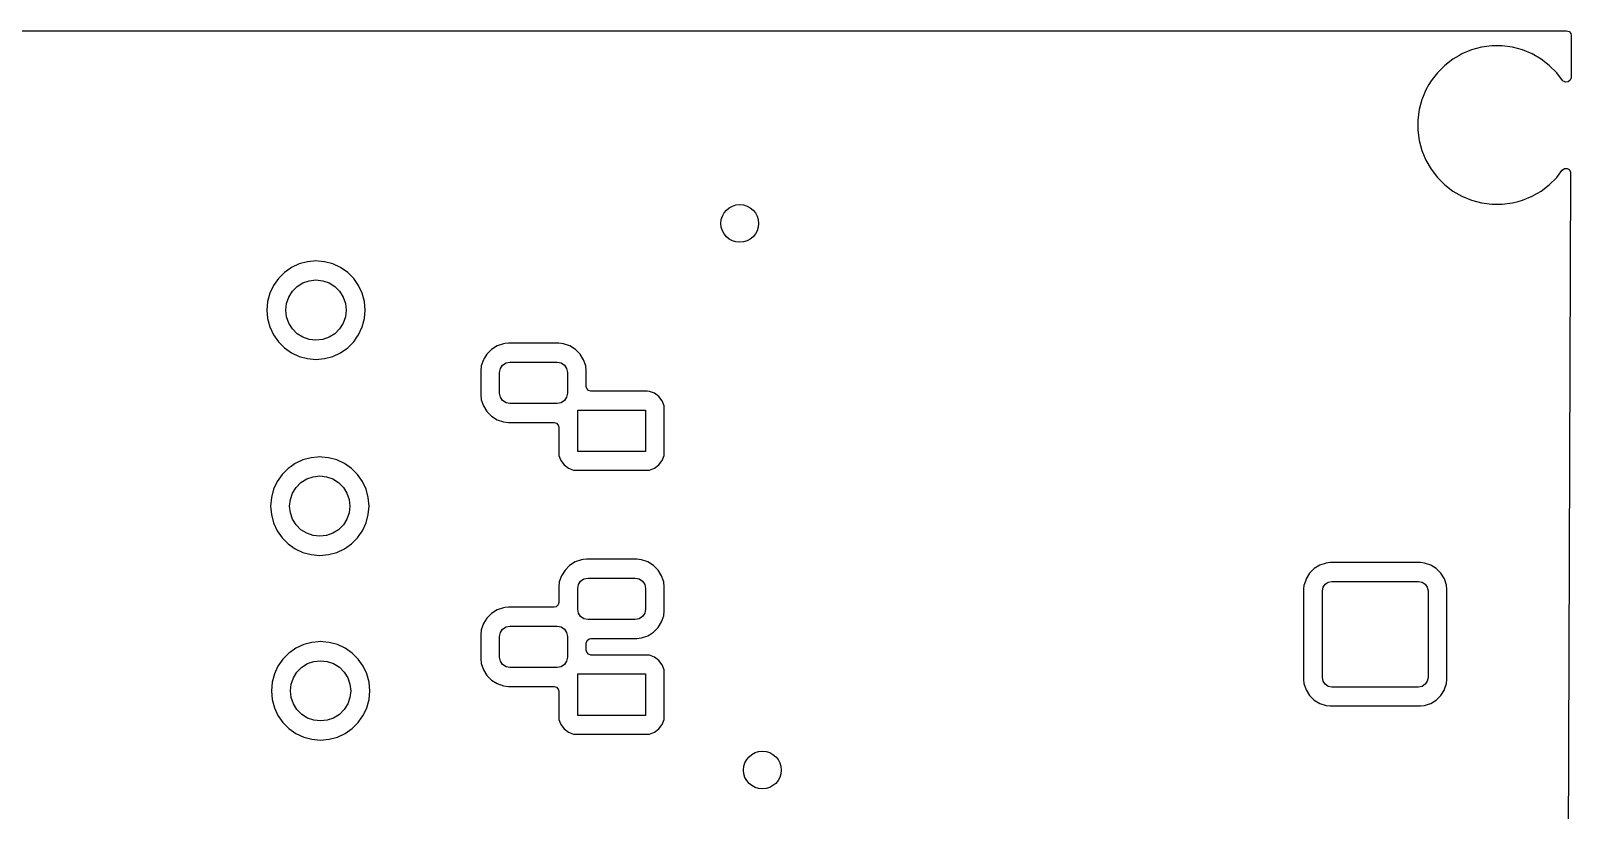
# Model space of a CAD drawing. Extents: x -0.07 to 4.53, y -0.19 to 2.96.
# Drawn here: x 2.919 to 4.527, y 2.145 to 2.959 of the extents above; entities that cross this region are included whole.
import ezdxf

# ---------------------------------------------------------------- set-up
doc = ezdxf.new("R2010")
doc.units = 0
doc.header["$MEASUREMENT"] = 0
doc.layers.add('BLACK', color=7, linetype='CONTINUOUS')

msp = doc.modelspace()

# ---------------------------------------------------------------- linework, layer by layer
at = {"layer": 'BLACK', "linetype": 'CONTINUOUS'}
for p, q in [((-0.064, 2.9586), (4.5226, 2.9586)), ((4.5226, 2.9586), (4.5252, 2.9579)), ((4.5252, 2.9579), (4.527, 2.9558)), ((4.527, 2.9558), (4.5275, 2.9537)), ((4.5275, 2.9537), (4.5273, 2.9097)), ((4.404, 2.9291), (4.3954, 2.9225)), ((4.41, 2.9326), (4.404, 2.9291)), ((4.404, 2.9291), (4.404, 2.9291)), ((4.4133, 2.9346), (4.41, 2.9326)), ((4.4234, 2.9387), (4.4133, 2.9346)), ((4.4133, 2.9346), (4.4133, 2.9346)), ((4.4133, 2.9346), (4.4133, 2.9346)), ((4.4338, 2.9415), (4.4234, 2.9387)), ((4.4446, 2.9429), (4.4338, 2.9415)), ((4.4554, 2.9429), (4.4446, 2.9429)), ((4.4662, 2.9415), (4.4554, 2.9429)), ((4.4766, 2.9387), (4.4662, 2.9415)), ((4.4867, 2.9346), (4.4766, 2.9387)), ((4.496, 2.9291), (4.4867, 2.9346)), ((4.5046, 2.9225), (4.496, 2.9291)), ((4.3877, 2.9149), (4.3837, 2.9097)), ((4.3954, 2.9225), (4.3877, 2.9149)), ((4.3877, 2.9149), (4.3877, 2.9149)), ((4.3954, 2.9225), (4.3954, 2.9225)), ((4.5123, 2.9149), (4.5046, 2.9225)), ((4.5185, 2.9067), (4.5123, 2.9149)), ((4.3757, 2.8969), (4.3721, 2.8882)), ((4.3789, 2.9025), (4.3757, 2.8969)), ((4.3757, 2.8969), (4.3757, 2.8969)), ((4.3811, 2.9063), (4.3789, 2.9025)), ((4.3837, 2.9097), (4.3811, 2.9063)), ((4.5192, 2.906), (4.5185, 2.9067)), ((4.5217, 2.9049), (4.5192, 2.906)), ((4.5244, 2.9053), (4.5217, 2.9049)), ((4.5265, 2.9071), (4.5244, 2.9053)), ((4.5273, 2.9097), (4.5265, 2.9071)), ((4.3715, 2.8869), (4.3687, 2.8764)), ((4.3721, 2.8882), (4.3715, 2.8869)), ((4.3687, 2.8764), (4.3673, 2.8657)), ((4.3673, 2.8657), (4.3673, 2.8657)), ((4.3673, 2.8657), (4.3673, 2.8548)), ((4.3687, 2.8764), (4.3687, 2.8764)), ((4.3687, 2.8764), (4.3687, 2.8764)), ((4.3673, 2.8548), (4.3673, 2.8548)), ((4.3673, 2.8548), (4.3687, 2.8441)), ((4.3687, 2.8441), (4.3687, 2.8441)), ((4.3687, 2.8441), (4.3715, 2.8336)), ((4.3715, 2.8336), (4.3757, 2.8236)), ((4.3757, 2.8236), (4.3757, 2.8236)), ((4.3757, 2.8236), (4.3811, 2.8142)), ((4.3811, 2.8142), (4.3877, 2.8056)), ((4.3877, 2.8056), (4.3877, 2.8056)), ((4.3877, 2.8056), (4.3954, 2.7979)), ((4.5046, 2.7979), (4.5123, 2.8056)), ((4.5123, 2.8056), (4.5166, 2.8113)), ((4.5123, 2.8056), (4.5123, 2.8056)), ((4.5269, 2.8103), (4.5163, -0.0301)), ((4.5166, 2.8113), (4.5182, 2.8132)), ((4.5182, 2.8132), (4.5204, 2.8149)), ((4.5204, 2.8149), (4.5231, 2.815)), ((4.5231, 2.815), (4.5255, 2.8137)), ((4.5255, 2.8137), (4.5268, 2.8113)), ((4.5268, 2.8113), (4.5269, 2.8103)), ((4.3954, 2.7979), (4.3954, 2.7979)), ((4.3954, 2.7979), (4.404, 2.7913)), ((4.404, 2.7913), (4.4133, 2.7859)), ((4.4133, 2.7859), (4.4133, 2.7859)), ((4.4133, 2.7859), (4.4234, 2.7818)), ((4.4766, 2.7818), (4.4867, 2.7859)), ((4.4867, 2.7859), (4.4923, 2.7892)), ((4.4867, 2.7859), (4.4867, 2.7859)), ((4.4923, 2.7892), (4.496, 2.7913)), ((4.496, 2.7913), (4.5046, 2.7979)), ((4.496, 2.7913), (4.496, 2.7913)), ((4.5046, 2.7979), (4.5046, 2.7979)), ((4.4234, 2.7818), (4.4299, 2.78)), ((4.4299, 2.78), (4.4338, 2.779)), ((4.4338, 2.779), (4.4338, 2.779)), ((4.4338, 2.779), (4.4338, 2.779)), ((4.4338, 2.779), (4.4446, 2.7775)), ((4.4446, 2.7775), (4.4446, 2.7775)), ((4.4446, 2.7775), (4.4446, 2.7775)), ((4.4446, 2.7775), (4.4446, 2.7775)), ((4.4446, 2.7775), (4.4554, 2.7775)), ((4.4554, 2.7775), (4.4662, 2.779)), ((4.4554, 2.7775), (4.4554, 2.7775)), ((4.4554, 2.7775), (4.4554, 2.7775)), ((4.4554, 2.7775), (4.4554, 2.7775)), ((4.4662, 2.779), (4.472, 2.7805)), ((4.4662, 2.779), (4.4662, 2.779)), ((4.4662, 2.779), (4.4662, 2.779)), ((4.472, 2.7805), (4.4766, 2.7818)), ((3.1835, 2.7063), (3.1772, 2.7)), ((3.187, 2.7087), (3.1835, 2.7063)), ((3.1908, 2.7114), (3.187, 2.7087)), ((3.199, 2.7152), (3.1908, 2.7114)), ((3.2076, 2.7175), (3.199, 2.7152)), ((3.214, 2.7181), (3.2076, 2.7175)), ((3.2165, 2.7183), (3.214, 2.7181)), ((3.2188, 2.7181), (3.2165, 2.7183)), ((3.2165, 2.7183), (3.2165, 2.7183)), ((3.2255, 2.7175), (3.2188, 2.7181)), ((3.2341, 2.7152), (3.2255, 2.7175)), ((3.2422, 2.7114), (3.2341, 2.7152)), ((3.2496, 2.7063), (3.2422, 2.7114)), ((3.2559, 2.7), (3.2496, 2.7063)), ((3.172, 2.6926), (3.1682, 2.6845)), ((3.1772, 2.7), (3.172, 2.6926)), ((3.172, 2.6926), (3.172, 2.6926)), ((3.1919, 2.6866), (3.1969, 2.6916)), ((3.1969, 2.6916), (3.2029, 2.6953)), ((3.2029, 2.6953), (3.2095, 2.6976)), ((3.2095, 2.6976), (3.2165, 2.6984)), ((3.2165, 2.6984), (3.2235, 2.6976)), ((3.2235, 2.6976), (3.2302, 2.6953)), ((3.2302, 2.6953), (3.2362, 2.6916)), ((3.2362, 2.6916), (3.2412, 2.6866)), ((3.261, 2.6926), (3.2559, 2.7)), ((3.2648, 2.6845), (3.261, 2.6926)), ((3.1659, 2.6759), (3.1651, 2.6669)), ((3.1682, 2.6845), (3.1659, 2.6759)), ((3.1659, 2.6759), (3.1659, 2.6759)), ((3.1682, 2.6845), (3.1682, 2.6845)), ((3.185, 2.6669), (3.1858, 2.6739)), ((3.1858, 2.6739), (3.1882, 2.6806)), ((3.1882, 2.6806), (3.1919, 2.6866)), ((3.2412, 2.6866), (3.2449, 2.6806)), ((3.2449, 2.6806), (3.2472, 2.6739)), ((3.2472, 2.6739), (3.248, 2.6669)), ((3.2672, 2.6759), (3.2648, 2.6845)), ((3.2679, 2.6669), (3.2672, 2.6759)), ((3.1651, 2.6669), (3.1659, 2.658)), ((3.1651, 2.6669), (3.1651, 2.6669)), ((3.1659, 2.658), (3.1659, 2.658)), ((3.1659, 2.658), (3.1682, 2.6494)), ((3.1858, 2.6599), (3.185, 2.6669)), ((3.1882, 2.6533), (3.1858, 2.6599)), ((3.2472, 2.6599), (3.2449, 2.6533)), ((3.248, 2.6669), (3.2472, 2.6599)), ((3.2648, 2.6494), (3.2672, 2.658)), ((3.2672, 2.658), (3.2679, 2.6669)), ((3.1682, 2.6494), (3.1682, 2.6494)), ((3.1682, 2.6494), (3.172, 2.6412)), ((3.172, 2.6412), (3.172, 2.6412)), ((3.172, 2.6412), (3.1772, 2.6339)), ((3.1919, 2.6473), (3.1882, 2.6533)), ((3.1969, 2.6423), (3.1919, 2.6473)), ((3.2029, 2.6386), (3.1969, 2.6423)), ((3.2095, 2.6362), (3.2029, 2.6386)), ((3.2302, 2.6386), (3.2235, 2.6362)), ((3.2362, 2.6423), (3.2302, 2.6386)), ((3.2412, 2.6473), (3.2362, 2.6423)), ((3.2449, 2.6533), (3.2412, 2.6473)), ((3.2559, 2.6339), (3.2592, 2.6386)), ((3.2592, 2.6386), (3.261, 2.6412)), ((3.261, 2.6412), (3.2648, 2.6494)), ((3.1772, 2.6339), (3.1835, 2.6276)), ((3.1835, 2.6276), (3.1908, 2.6224)), ((3.1908, 2.6224), (3.1908, 2.6224)), ((3.1908, 2.6224), (3.199, 2.6186)), ((3.2165, 2.6354), (3.2095, 2.6362)), ((3.2235, 2.6362), (3.2165, 2.6354)), ((3.2341, 2.6186), (3.2422, 2.6224)), ((3.2422, 2.6224), (3.2496, 2.6276)), ((3.2422, 2.6224), (3.2422, 2.6224)), ((3.2496, 2.6276), (3.2559, 2.6339)), ((3.3999, 2.6258), (3.3951, 2.6209)), ((3.4058, 2.6295), (3.3999, 2.6258)), ((3.4123, 2.6317), (3.4058, 2.6295)), ((3.4139, 2.6319), (3.4123, 2.6317)), ((3.4123, 2.6317), (3.4123, 2.6317)), ((3.4123, 2.6317), (3.4123, 2.6317)), ((3.4174, 2.6323), (3.4139, 2.6319)), ((3.47, 2.6323), (3.4174, 2.6323)), ((3.4174, 2.6323), (3.4174, 2.6323)), ((3.4174, 2.6323), (3.4174, 2.6323)), ((3.4751, 2.6317), (3.47, 2.6323)), ((3.47, 2.6323), (3.47, 2.6323)), ((3.47, 2.6323), (3.47, 2.6323)), ((3.4816, 2.6295), (3.4751, 2.6317)), ((3.4875, 2.6258), (3.4816, 2.6295)), ((3.4923, 2.6209), (3.4875, 2.6258)), ((3.199, 2.6186), (3.199, 2.6186)), ((3.199, 2.6186), (3.2076, 2.6163)), ((3.2076, 2.6163), (3.2076, 2.6163)), ((3.2076, 2.6163), (3.2165, 2.6155)), ((3.2165, 2.6155), (3.2255, 2.6163)), ((3.2165, 2.6155), (3.2165, 2.6155)), ((3.2165, 2.6155), (3.2165, 2.6155)), ((3.2255, 2.6163), (3.2341, 2.6186)), ((3.2255, 2.6163), (3.2255, 2.6163)), ((3.2341, 2.6186), (3.2341, 2.6186)), ((3.3891, 2.6086), (3.3886, 2.6035)), ((3.3914, 2.6151), (3.3891, 2.6086)), ((3.3891, 2.6086), (3.3891, 2.6086)), ((3.3922, 2.6163), (3.3914, 2.6151)), ((3.3951, 2.6209), (3.3922, 2.6163)), ((3.4091, 2.6059), (3.4114, 2.6094)), ((3.4114, 2.6094), (3.415, 2.6118)), ((3.415, 2.6118), (3.4191, 2.6126)), ((3.4191, 2.6126), (3.4683, 2.6126)), ((3.4683, 2.6126), (3.4725, 2.6118)), ((3.4725, 2.6118), (3.476, 2.6094)), ((3.476, 2.6094), (3.4783, 2.6059)), ((3.496, 2.6151), (3.4923, 2.6209)), ((3.4983, 2.6086), (3.496, 2.6151)), ((3.4988, 2.6035), (3.4983, 2.6086)), ((3.3886, 2.6035), (3.3886, 2.5784)), ((3.4083, 2.6018), (3.4091, 2.6059)), ((3.4083, 2.5801), (3.4083, 2.6018)), ((3.4783, 2.6059), (3.4791, 2.6018)), ((3.4791, 2.6018), (3.4791, 2.5801)), ((3.4988, 2.5872), (3.4988, 2.6035)), ((3.4988, 2.6035), (3.4988, 2.6035)), ((3.4988, 2.6035), (3.4988, 2.6035)), ((3.3886, 2.5784), (3.3891, 2.5733)), ((3.4091, 2.576), (3.4083, 2.5801)), ((3.4114, 2.5725), (3.4091, 2.576)), ((3.4783, 2.576), (3.476, 2.5725)), ((3.4791, 2.5801), (3.4783, 2.576)), ((3.4993, 2.5852), (3.4988, 2.5872)), ((3.5011, 2.5831), (3.4993, 2.5852)), ((3.5037, 2.5823), (3.5011, 2.5831)), ((3.5625, 2.5823), (3.5037, 2.5823)), ((3.5649, 2.5821), (3.5625, 2.5823)), ((3.5702, 2.5801), (3.5649, 2.5821)), ((3.5747, 2.5767), (3.5702, 2.5801)), ((3.5781, 2.5721), (3.5747, 2.5767)), ((3.3891, 2.5733), (3.3891, 2.5733)), ((3.3891, 2.5733), (3.3914, 2.5668)), ((3.3914, 2.5668), (3.3951, 2.561)), ((3.3951, 2.561), (3.3999, 2.5561)), ((3.415, 2.5701), (3.4114, 2.5725)), ((3.4191, 2.5693), (3.415, 2.5701)), ((3.4683, 2.5693), (3.4191, 2.5693)), ((3.4725, 2.5701), (3.4683, 2.5693)), ((3.476, 2.5725), (3.4725, 2.5701)), ((3.4898, 2.5193), (3.4898, 2.5626)), ((3.4898, 2.5626), (3.5606, 2.5626)), ((3.5606, 2.5626), (3.5606, 2.5193)), ((3.5801, 2.5668), (3.5781, 2.5721)), ((3.5803, 2.5645), (3.5801, 2.5668)), ((3.5803, 2.5174), (3.5803, 2.5645)), ((3.3999, 2.5561), (3.4058, 2.5524)), ((3.4058, 2.5524), (3.4123, 2.5502)), ((3.4123, 2.5502), (3.4123, 2.5502)), ((3.4123, 2.5502), (3.4174, 2.5496)), ((3.4174, 2.5496), (3.4652, 2.5496)), ((3.4652, 2.5496), (3.4678, 2.5488)), ((3.4678, 2.5488), (3.4696, 2.5467)), ((3.4696, 2.5467), (3.4701, 2.5447)), ((3.4701, 2.5447), (3.4701, 2.5174)), ((3.2029, 2.5105), (3.1948, 2.5067)), ((3.2115, 2.5128), (3.2029, 2.5105)), ((3.2179, 2.5134), (3.2115, 2.5128)), ((3.2205, 2.5136), (3.2179, 2.5134)), ((3.2227, 2.5134), (3.2205, 2.5136)), ((3.2205, 2.5136), (3.2205, 2.5136)), ((3.2294, 2.5128), (3.2227, 2.5134)), ((3.2381, 2.5105), (3.2294, 2.5128)), ((3.2462, 2.5067), (3.2381, 2.5105)), ((3.4701, 2.5174), (3.4701, 2.5174)), ((3.4701, 2.5174), (3.4703, 2.5151)), ((3.4703, 2.5151), (3.4723, 2.5098)), ((3.5606, 2.5193), (3.4898, 2.5193)), ((3.5781, 2.5098), (3.5801, 2.5151)), ((3.5801, 2.5151), (3.5803, 2.5174)), ((3.1811, 2.4952), (3.176, 2.4879)), ((3.1874, 2.5016), (3.1811, 2.4952)), ((3.1904, 2.5037), (3.1874, 2.5016)), ((3.1948, 2.5067), (3.1904, 2.5037)), ((3.2135, 2.4929), (3.2205, 2.4937)), ((3.2205, 2.4937), (3.2275, 2.4929)), ((3.2535, 2.5016), (3.2462, 2.5067)), ((3.2598, 2.4952), (3.2535, 2.5016)), ((3.265, 2.4879), (3.2598, 2.4952)), ((3.4723, 2.5098), (3.4723, 2.5098)), ((3.4723, 2.5098), (3.4757, 2.5052)), ((3.4757, 2.5052), (3.4757, 2.5052)), ((3.4757, 2.5052), (3.4802, 2.5018)), ((3.4802, 2.5018), (3.4802, 2.5018)), ((3.4802, 2.5018), (3.4855, 2.4998)), ((3.4855, 2.4998), (3.4855, 2.4998)), ((3.4855, 2.4998), (3.4879, 2.4996)), ((3.4879, 2.4996), (3.4879, 2.4996)), ((3.4879, 2.4996), (3.4879, 2.4996)), ((3.4879, 2.4996), (3.4879, 2.4996)), ((3.4879, 2.4996), (3.4879, 2.4996)), ((3.4879, 2.4996), (3.5625, 2.4996)), ((3.5625, 2.4996), (3.5649, 2.4998)), ((3.5625, 2.4996), (3.5625, 2.4996)), ((3.5649, 2.4998), (3.5702, 2.5018)), ((3.5702, 2.5018), (3.5747, 2.5052)), ((3.5702, 2.5018), (3.5702, 2.5018)), ((3.5747, 2.5052), (3.5781, 2.5098)), ((3.5747, 2.5052), (3.5747, 2.5052)), ((3.5781, 2.5098), (3.5781, 2.5098)), ((3.1722, 2.4798), (3.1699, 2.4711)), ((3.176, 2.4879), (3.1722, 2.4798)), ((3.1722, 2.4798), (3.1722, 2.4798)), ((3.176, 2.4879), (3.176, 2.4879)), ((3.1921, 2.4759), (3.1958, 2.4818)), ((3.1958, 2.4818), (3.2008, 2.4868)), ((3.2008, 2.4868), (3.2068, 2.4906)), ((3.2068, 2.4906), (3.2135, 2.4929)), ((3.2275, 2.4929), (3.2341, 2.4906)), ((3.2341, 2.4906), (3.2401, 2.4868)), ((3.2401, 2.4868), (3.2451, 2.4818)), ((3.2451, 2.4818), (3.2488, 2.4759)), ((3.2688, 2.4798), (3.265, 2.4879)), ((3.2711, 2.4711), (3.2688, 2.4798)), ((3.1699, 2.4711), (3.1691, 2.4622)), ((3.1691, 2.4622), (3.1699, 2.4533)), ((3.1691, 2.4622), (3.1691, 2.4622)), ((3.1699, 2.4711), (3.1699, 2.4711)), ((3.189, 2.4622), (3.1898, 2.4692)), ((3.1898, 2.4552), (3.189, 2.4622)), ((3.1898, 2.4692), (3.1921, 2.4759)), ((3.2488, 2.4759), (3.2512, 2.4692)), ((3.2512, 2.4692), (3.252, 2.4622)), ((3.252, 2.4622), (3.2512, 2.4552)), ((3.2719, 2.4622), (3.2711, 2.4711)), ((3.2711, 2.4533), (3.2719, 2.4622)), ((3.1699, 2.4533), (3.1699, 2.4533)), ((3.1699, 2.4533), (3.1722, 2.4446)), ((3.1921, 2.4485), (3.1898, 2.4552)), ((3.1958, 2.4426), (3.1921, 2.4485)), ((3.2488, 2.4485), (3.2451, 2.4426)), ((3.2512, 2.4552), (3.2488, 2.4485)), ((3.2688, 2.4446), (3.2711, 2.4533)), ((3.1722, 2.4446), (3.1722, 2.4446)), ((3.1722, 2.4446), (3.176, 2.4365)), ((3.176, 2.4365), (3.176, 2.4365)), ((3.176, 2.4365), (3.1811, 2.4292)), ((3.2008, 2.4376), (3.1958, 2.4426)), ((3.2068, 2.4338), (3.2008, 2.4376)), ((3.2135, 2.4315), (3.2068, 2.4338)), ((3.2205, 2.4307), (3.2135, 2.4315)), ((3.2275, 2.4315), (3.2205, 2.4307)), ((3.2341, 2.4338), (3.2275, 2.4315)), ((3.2401, 2.4376), (3.2341, 2.4338)), ((3.2451, 2.4426), (3.2401, 2.4376)), ((3.2598, 2.4292), (3.2622, 2.4326)), ((3.2622, 2.4326), (3.265, 2.4365)), ((3.265, 2.4365), (3.2688, 2.4446)), ((3.1811, 2.4292), (3.1874, 2.4228)), ((3.1874, 2.4228), (3.1948, 2.4177)), ((3.1948, 2.4177), (3.1948, 2.4177)), ((3.1948, 2.4177), (3.2029, 2.4139)), ((3.2029, 2.4139), (3.2029, 2.4139)), ((3.2029, 2.4139), (3.2115, 2.4116)), ((3.2294, 2.4116), (3.2381, 2.4139)), ((3.2381, 2.4139), (3.2462, 2.4177)), ((3.2381, 2.4139), (3.2381, 2.4139)), ((3.2462, 2.4177), (3.2535, 2.4228)), ((3.2462, 2.4177), (3.2462, 2.4177)), ((3.2535, 2.4228), (3.2598, 2.4292)), ((3.2115, 2.4116), (3.2115, 2.4116)), ((3.2115, 2.4116), (3.2205, 2.4108)), ((3.2205, 2.4108), (3.2294, 2.4116)), ((3.2205, 2.4108), (3.2205, 2.4108)), ((3.2205, 2.4108), (3.2205, 2.4108)), ((3.2294, 2.4116), (3.2294, 2.4116)), ((3.4814, 2.4002), (3.4766, 2.3953)), ((3.4873, 2.4039), (3.4814, 2.4002)), ((3.4814, 2.4002), (3.4814, 2.4002)), ((3.4938, 2.4061), (3.4873, 2.4039)), ((3.4954, 2.4063), (3.4938, 2.4061)), ((3.4938, 2.4061), (3.4938, 2.4061)), ((3.4938, 2.4061), (3.4938, 2.4061)), ((3.4989, 2.4067), (3.4954, 2.4063)), ((3.5515, 2.4067), (3.4989, 2.4067)), ((3.4989, 2.4067), (3.4989, 2.4067)), ((3.4989, 2.4067), (3.4989, 2.4067)), ((3.5566, 2.4061), (3.5515, 2.4067)), ((3.5515, 2.4067), (3.5515, 2.4067)), ((3.5515, 2.4067), (3.5515, 2.4067)), ((3.5631, 2.4039), (3.5566, 2.4061)), ((3.569, 2.4002), (3.5631, 2.4039)), ((3.5738, 2.3953), (3.569, 2.4002)), ((4.265, 2.4006), (4.2591, 2.397)), ((4.2715, 2.4028), (4.265, 2.4006)), ((4.265, 2.4006), (4.265, 2.4006)), ((4.265, 2.4006), (4.265, 2.4006)), ((4.2756, 2.4032), (4.2715, 2.4028)), ((4.3701, 2.4032), (4.2756, 2.4032)), ((4.3741, 2.4028), (4.3701, 2.4032)), ((4.3807, 2.4006), (4.3741, 2.4028)), ((4.3866, 2.397), (4.3807, 2.4006)), ((3.4706, 2.383), (3.4701, 2.3779)), ((3.4729, 2.3895), (3.4706, 2.383)), ((3.4706, 2.383), (3.4706, 2.383)), ((3.4766, 2.3953), (3.4729, 2.3895)), ((3.4906, 2.3803), (3.4929, 2.3838)), ((3.4929, 2.3838), (3.4964, 2.3862)), ((3.4964, 2.3862), (3.5006, 2.387)), ((3.5006, 2.387), (3.5498, 2.387)), ((3.5498, 2.387), (3.5539, 2.3862)), ((3.5539, 2.3862), (3.5575, 2.3838)), ((3.5575, 2.3838), (3.5598, 2.3803)), ((3.5775, 2.3895), (3.5738, 2.3953)), ((3.5798, 2.383), (3.5775, 2.3895)), ((3.5803, 2.3779), (3.5798, 2.383)), ((4.2506, 2.3861), (4.2485, 2.38)), ((4.2542, 2.3921), (4.2506, 2.3862)), ((4.2506, 2.3862), (4.2506, 2.3862)), ((4.2506, 2.3862), (4.2506, 2.3861)), ((4.2591, 2.397), (4.2542, 2.3921)), ((4.2542, 2.3921), (4.2542, 2.3921)), ((4.2591, 2.397), (4.2591, 2.397)), ((4.2706, 2.3806), (4.2738, 2.3827)), ((4.2738, 2.3827), (4.2776, 2.3835)), ((4.2776, 2.3835), (4.3681, 2.3835)), ((4.3681, 2.3835), (4.3719, 2.3827)), ((4.3719, 2.3827), (4.3751, 2.3806)), ((4.3914, 2.3921), (4.3866, 2.397)), ((4.3951, 2.3862), (4.3914, 2.3921)), ((4.3972, 2.3796), (4.3951, 2.3862)), ((3.4701, 2.3779), (3.4701, 2.3616)), ((3.4898, 2.3762), (3.4906, 2.3803)), ((3.4898, 2.3545), (3.4898, 2.3762)), ((3.5598, 2.3803), (3.5606, 2.3762)), ((3.5606, 2.3762), (3.5606, 2.3545)), ((3.5803, 2.3756), (3.5803, 2.3779)), ((3.5803, 2.3528), (3.5803, 2.3756)), ((4.2484, 2.3796), (4.248, 2.3756)), ((4.248, 2.3756), (4.248, 2.2811)), ((4.2485, 2.38), (4.2484, 2.3796)), ((4.2484, 2.3796), (4.2484, 2.3796)), ((4.2677, 2.3736), (4.2685, 2.3774)), ((4.2677, 2.2831), (4.2677, 2.3736)), ((4.2685, 2.3774), (4.2706, 2.3806)), ((4.3751, 2.3806), (4.3772, 2.3774)), ((4.3772, 2.3774), (4.378, 2.3736)), ((4.378, 2.3736), (4.378, 2.2831)), ((4.3977, 2.3756), (4.3972, 2.3796)), ((4.3977, 2.2811), (4.3977, 2.3756)), ((3.3999, 2.3502), (3.3951, 2.3453)), ((3.4058, 2.3539), (3.3999, 2.3502)), ((3.3999, 2.3502), (3.3999, 2.3502)), ((3.4123, 2.3561), (3.4058, 2.3539)), ((3.4139, 2.3563), (3.4123, 2.3561)), ((3.4123, 2.3561), (3.4123, 2.3561)), ((3.4123, 2.3561), (3.4123, 2.3561)), ((3.4174, 2.3567), (3.4139, 2.3563)), ((3.4652, 2.3567), (3.4174, 2.3567)), ((3.4174, 2.3567), (3.4174, 2.3567)), ((3.4672, 2.3572), (3.4652, 2.3567)), ((3.4693, 2.359), (3.4672, 2.3572)), ((3.4701, 2.3616), (3.4693, 2.359)), ((3.4906, 2.3504), (3.4898, 2.3545)), ((3.4929, 2.3469), (3.4906, 2.3504)), ((3.5598, 2.3504), (3.5575, 2.3469)), ((3.5606, 2.3545), (3.5598, 2.3504)), ((3.5798, 2.3477), (3.5803, 2.3528)), ((3.3891, 2.333), (3.3886, 2.3279)), ((3.3914, 2.3395), (3.3891, 2.333)), ((3.3891, 2.333), (3.3891, 2.333)), ((3.3951, 2.3453), (3.3914, 2.3395)), ((3.4091, 2.3303), (3.4114, 2.3338)), ((3.4114, 2.3338), (3.415, 2.3362)), ((3.415, 2.3362), (3.4191, 2.337)), ((3.4191, 2.337), (3.4683, 2.337)), ((3.4683, 2.337), (3.4725, 2.3362)), ((3.4725, 2.3362), (3.476, 2.3338)), ((3.476, 2.3338), (3.4783, 2.3303)), ((3.4964, 2.3445), (3.4929, 2.3469)), ((3.5006, 2.3437), (3.4964, 2.3445)), ((3.5498, 2.3437), (3.5006, 2.3437)), ((3.5539, 2.3445), (3.5498, 2.3437)), ((3.5575, 2.3469), (3.5539, 2.3445)), ((3.569, 2.3305), (3.5738, 2.3354)), ((3.5738, 2.3354), (3.5775, 2.3412)), ((3.5775, 2.3412), (3.5798, 2.3477)), ((3.2037, 2.3176), (3.1956, 2.3138)), ((3.2123, 2.3199), (3.2037, 2.3176)), ((3.2187, 2.3205), (3.2123, 2.3199)), ((3.2213, 2.3207), (3.2187, 2.3205)), ((3.2235, 2.3205), (3.2213, 2.3207)), ((3.2213, 2.3207), (3.2213, 2.3207)), ((3.2302, 2.3199), (3.2235, 2.3205)), ((3.2388, 2.3176), (3.2302, 2.3199)), ((3.247, 2.3138), (3.2388, 2.3176)), ((3.3886, 2.3279), (3.3886, 2.3028)), ((3.4083, 2.3262), (3.4091, 2.3303)), ((3.4083, 2.3045), (3.4083, 2.3262)), ((3.4783, 2.3303), (3.4791, 2.3262)), ((3.4791, 2.3262), (3.4791, 2.3045)), ((3.4988, 2.3191), (3.4996, 2.3218)), ((3.4988, 2.3116), (3.4988, 2.3191)), ((3.4996, 2.3218), (3.5017, 2.3236)), ((3.5017, 2.3236), (3.5037, 2.324)), ((3.5037, 2.324), (3.5515, 2.324)), ((3.5515, 2.324), (3.5566, 2.3246)), ((3.5566, 2.3246), (3.5631, 2.3268)), ((3.5566, 2.3246), (3.5566, 2.3246)), ((3.5631, 2.3268), (3.5648, 2.3279)), ((3.5648, 2.3279), (3.569, 2.3305)), ((3.1819, 2.3023), (3.1767, 2.295)), ((3.1882, 2.3087), (3.1819, 2.3023)), ((3.1901, 2.31), (3.1882, 2.3087)), ((3.1956, 2.3138), (3.1901, 2.31)), ((3.2143, 2.3), (3.2213, 2.3008)), ((3.2213, 2.3008), (3.2283, 2.3)), ((3.2543, 2.3087), (3.247, 2.3138)), ((3.2606, 2.3023), (3.2543, 2.3087)), ((3.2658, 2.295), (3.2606, 2.3023)), ((3.3886, 2.3028), (3.3891, 2.2977)), ((3.4091, 2.3004), (3.4083, 2.3045)), ((3.4791, 2.3045), (3.4783, 2.3004)), ((3.4993, 2.3096), (3.4988, 2.3116)), ((3.5011, 2.3075), (3.4993, 2.3096)), ((3.5037, 2.3067), (3.5011, 2.3075)), ((3.5625, 2.3067), (3.5037, 2.3067)), ((3.5649, 2.3065), (3.5625, 2.3067)), ((3.5702, 2.3045), (3.5649, 2.3065)), ((3.5747, 2.3011), (3.5702, 2.3045)), ((3.5781, 2.2965), (3.5747, 2.3011)), ((3.173, 2.2869), (3.1706, 2.2782)), ((3.1767, 2.295), (3.173, 2.2869)), ((3.173, 2.2869), (3.173, 2.2869)), ((3.1767, 2.295), (3.1767, 2.295)), ((3.1929, 2.283), (3.1966, 2.2889)), ((3.1966, 2.2889), (3.2016, 2.2939)), ((3.2016, 2.2939), (3.2076, 2.2977)), ((3.2076, 2.2977), (3.2143, 2.3)), ((3.2283, 2.3), (3.2349, 2.2977)), ((3.2349, 2.2977), (3.2409, 2.2939)), ((3.2409, 2.2939), (3.2459, 2.2889)), ((3.2459, 2.2889), (3.2496, 2.283)), ((3.2696, 2.2869), (3.2658, 2.295)), ((3.2719, 2.2782), (3.2696, 2.2869)), ((3.3891, 2.2977), (3.3891, 2.2977)), ((3.3891, 2.2977), (3.3914, 2.2912)), ((3.3914, 2.2912), (3.3951, 2.2854)), ((3.3951, 2.2854), (3.3999, 2.2805)), ((3.4114, 2.2969), (3.4091, 2.3004)), ((3.415, 2.2945), (3.4114, 2.2969)), ((3.4191, 2.2937), (3.415, 2.2945)), ((3.4683, 2.2937), (3.4191, 2.2937)), ((3.4725, 2.2945), (3.4683, 2.2937)), ((3.476, 2.2969), (3.4725, 2.2945)), ((3.4783, 2.3004), (3.476, 2.2969)), ((3.4898, 2.2437), (3.4898, 2.287)), ((3.4898, 2.287), (3.5606, 2.287)), ((3.5606, 2.287), (3.5606, 2.2437)), ((3.5801, 2.2912), (3.5781, 2.2965)), ((3.5803, 2.2889), (3.5801, 2.2912)), ((3.5803, 2.2418), (3.5803, 2.2889)), ((3.1706, 2.2782), (3.1699, 2.2693)), ((3.1699, 2.2693), (3.1706, 2.2604)), ((3.1699, 2.2693), (3.1699, 2.2693)), ((3.1706, 2.2782), (3.1706, 2.2782)), ((3.1898, 2.2693), (3.1906, 2.2763)), ((3.1906, 2.2623), (3.1898, 2.2693)), ((3.1906, 2.2763), (3.1929, 2.283)), ((3.2496, 2.283), (3.252, 2.2763)), ((3.252, 2.2763), (3.2528, 2.2693)), ((3.2528, 2.2693), (3.252, 2.2623)), ((3.2727, 2.2693), (3.2719, 2.2782)), ((3.2719, 2.2604), (3.2727, 2.2693)), ((3.3999, 2.2805), (3.4058, 2.2768)), ((3.4058, 2.2768), (3.4123, 2.2746)), ((3.4123, 2.2746), (3.4123, 2.2746)), ((3.4123, 2.2746), (3.4174, 2.274)), ((3.4174, 2.274), (3.4652, 2.274)), ((3.4652, 2.274), (3.4678, 2.2732)), ((3.4678, 2.2732), (3.4696, 2.2711)), ((3.4696, 2.2711), (3.4701, 2.2691)), ((3.4701, 2.2691), (3.4701, 2.2418)), ((4.248, 2.2811), (4.2484, 2.2771)), ((4.2484, 2.2771), (4.2484, 2.2771)), ((4.2484, 2.2771), (4.2506, 2.2705)), ((4.2506, 2.2705), (4.2506, 2.2705)), ((4.2506, 2.2705), (4.2542, 2.2646)), ((4.2685, 2.2793), (4.2677, 2.2831)), ((4.2706, 2.2761), (4.2685, 2.2793)), ((4.2738, 2.274), (4.2706, 2.2761)), ((4.2776, 2.2732), (4.2738, 2.274)), ((4.3681, 2.2732), (4.2776, 2.2732)), ((4.3719, 2.274), (4.3681, 2.2732)), ((4.3751, 2.2761), (4.3719, 2.274)), ((4.3772, 2.2793), (4.3751, 2.2761)), ((4.378, 2.2831), (4.3772, 2.2793)), ((4.3914, 2.2646), (4.3951, 2.2705)), ((4.3951, 2.2705), (4.3953, 2.2711)), ((4.3951, 2.2705), (4.3951, 2.2705)), ((4.3953, 2.2711), (4.3972, 2.2771)), ((4.3972, 2.2771), (4.3977, 2.2811)), ((3.1706, 2.2604), (3.1706, 2.2604)), ((3.1706, 2.2604), (3.173, 2.2517)), ((3.1929, 2.2556), (3.1906, 2.2623)), ((3.1966, 2.2497), (3.1929, 2.2556)), ((3.2496, 2.2556), (3.2459, 2.2497)), ((3.252, 2.2623), (3.2496, 2.2556)), ((3.2696, 2.2517), (3.2719, 2.2604)), ((4.2542, 2.2646), (4.2542, 2.2646)), ((4.2542, 2.2646), (4.2591, 2.2597)), ((4.2591, 2.2597), (4.2591, 2.2597)), ((4.2591, 2.2597), (4.265, 2.2561)), ((4.265, 2.2561), (4.265, 2.2561)), ((4.265, 2.2561), (4.2715, 2.2539)), ((4.2715, 2.2539), (4.2715, 2.2539)), ((4.2715, 2.2539), (4.2756, 2.2535)), ((4.2756, 2.2535), (4.2756, 2.2535)), ((4.2756, 2.2535), (4.3701, 2.2535)), ((4.3701, 2.2535), (4.3741, 2.2539)), ((4.3741, 2.2539), (4.3774, 2.255)), ((4.3741, 2.2539), (4.3741, 2.2539)), ((4.3774, 2.255), (4.3807, 2.2561)), ((4.3807, 2.2561), (4.3866, 2.2597)), ((4.3807, 2.2561), (4.3807, 2.2561)), ((4.3866, 2.2597), (4.3914, 2.2646)), ((4.3866, 2.2597), (4.3866, 2.2597)), ((4.3914, 2.2646), (4.3914, 2.2646)), ((3.173, 2.2517), (3.173, 2.2517)), ((3.173, 2.2517), (3.1767, 2.2436)), ((3.1767, 2.2436), (3.1767, 2.2436)), ((3.1767, 2.2436), (3.1819, 2.2363)), ((3.2016, 2.2447), (3.1966, 2.2497)), ((3.2076, 2.2409), (3.2016, 2.2447)), ((3.2143, 2.2386), (3.2076, 2.2409)), ((3.2213, 2.2378), (3.2143, 2.2386)), ((3.2283, 2.2386), (3.2213, 2.2378)), ((3.2349, 2.2409), (3.2283, 2.2386)), ((3.2409, 2.2447), (3.2349, 2.2409)), ((3.2459, 2.2497), (3.2409, 2.2447)), ((3.2606, 2.2363), (3.2645, 2.2418)), ((3.2645, 2.2418), (3.2658, 2.2436)), ((3.2658, 2.2436), (3.2696, 2.2517)), ((3.4701, 2.2418), (3.4701, 2.2418)), ((3.4701, 2.2418), (3.4703, 2.2395)), ((3.4703, 2.2395), (3.4723, 2.2342)), ((3.5606, 2.2437), (3.4898, 2.2437)), ((3.5781, 2.2342), (3.5801, 2.2395)), ((3.5801, 2.24), (3.5803, 2.2418)), ((3.5801, 2.2395), (3.5801, 2.24)), ((3.1819, 2.2363), (3.1882, 2.2299)), ((3.1882, 2.2299), (3.1956, 2.2248)), ((3.1956, 2.2248), (3.1956, 2.2248)), ((3.1956, 2.2248), (3.2037, 2.221)), ((3.2037, 2.221), (3.2037, 2.221)), ((3.2037, 2.221), (3.2123, 2.2187)), ((3.2302, 2.2187), (3.2388, 2.221)), ((3.2388, 2.221), (3.247, 2.2248)), ((3.2388, 2.221), (3.2388, 2.221)), ((3.247, 2.2248), (3.2543, 2.2299)), ((3.247, 2.2248), (3.247, 2.2248)), ((3.2543, 2.2299), (3.2606, 2.2363)), ((3.4723, 2.2342), (3.4723, 2.2342)), ((3.4723, 2.2342), (3.4757, 2.2296)), ((3.4757, 2.2296), (3.4757, 2.2296)), ((3.4757, 2.2296), (3.4802, 2.2262)), ((3.4802, 2.2262), (3.4802, 2.2262)), ((3.4802, 2.2262), (3.4855, 2.2242)), ((3.4855, 2.2242), (3.4855, 2.2242)), ((3.4855, 2.2242), (3.4879, 2.224)), ((3.4879, 2.224), (3.4879, 2.224)), ((3.4879, 2.224), (3.4879, 2.224)), ((3.4879, 2.224), (3.4879, 2.224)), ((3.4879, 2.224), (3.4879, 2.224)), ((3.4879, 2.224), (3.5625, 2.224)), ((3.5625, 2.224), (3.5649, 2.2242)), ((3.5625, 2.224), (3.5625, 2.224)), ((3.5649, 2.2242), (3.5702, 2.2262)), ((3.5702, 2.2262), (3.5747, 2.2296)), ((3.5702, 2.2262), (3.5702, 2.2262)), ((3.5747, 2.2296), (3.5781, 2.2342)), ((3.5747, 2.2296), (3.5747, 2.2296)), ((3.5781, 2.2342), (3.5781, 2.2342)), ((3.2123, 2.2187), (3.2123, 2.2187)), ((3.2123, 2.2187), (3.2213, 2.2179)), ((3.2213, 2.2179), (3.2302, 2.2187)), ((3.2213, 2.2179), (3.2213, 2.2179)), ((3.2213, 2.2179), (3.2213, 2.2179)), ((3.2302, 2.2187), (3.2302, 2.2187))]:
    msp.add_line(p, q, dxfattribs=at)
at = {"layer": 'BLACK'}
for centre in [(3.6591, 2.7575), (3.6827, 2.1866)]:
    msp.add_circle(centre, 0.0197, dxfattribs=at)

doc.saveas('drawing.dxf')
